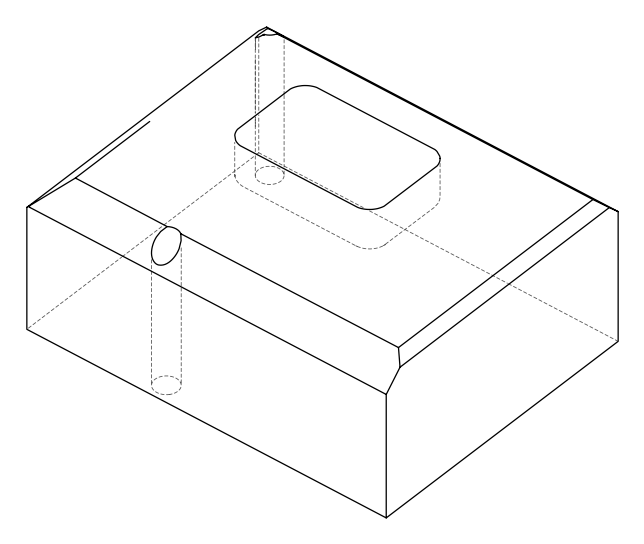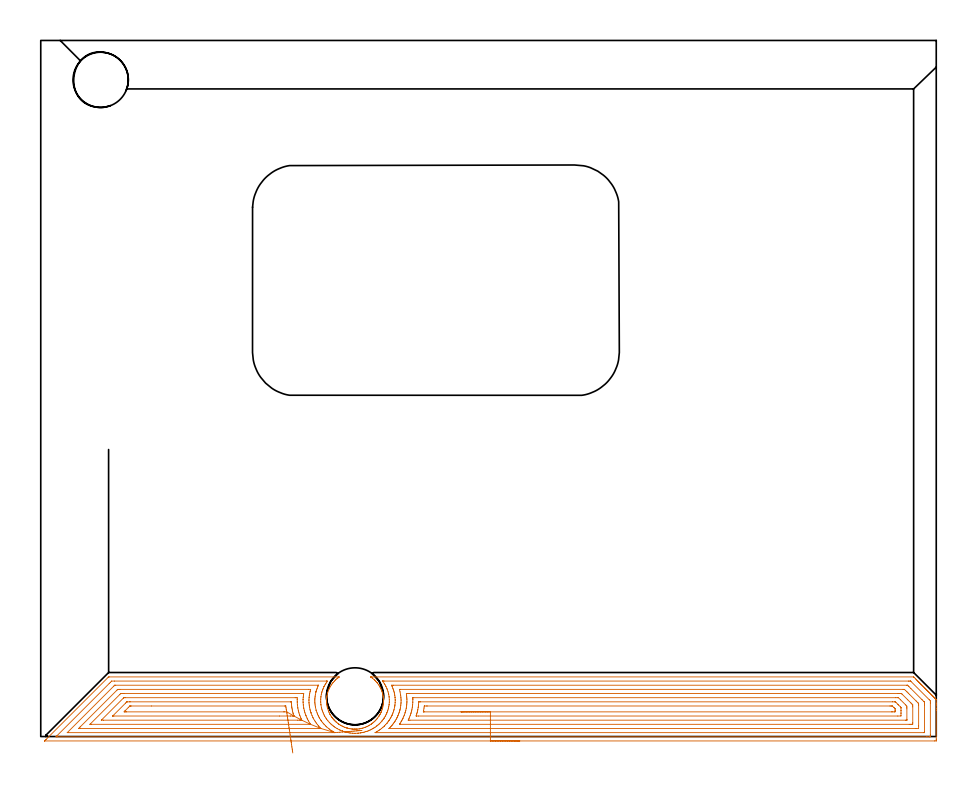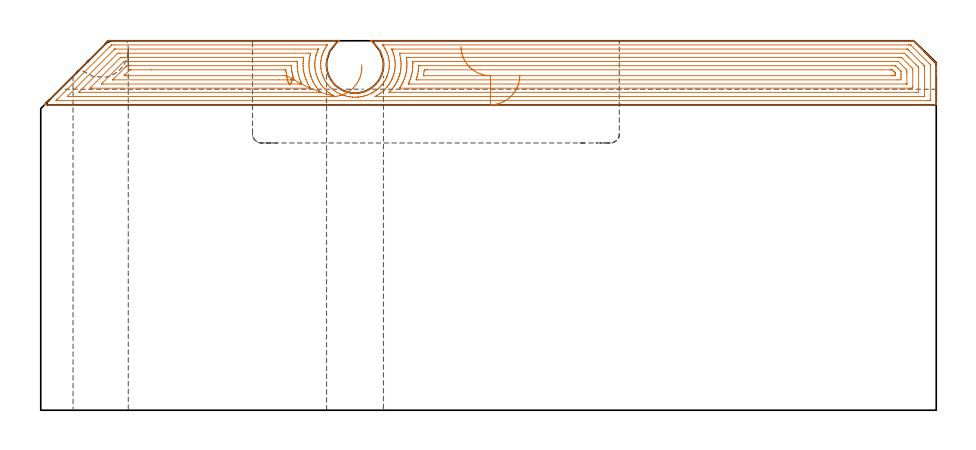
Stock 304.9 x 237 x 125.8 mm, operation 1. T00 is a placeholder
(PLAN: 14 operations, 9 tool changes, 65 min)
(1 AREA_MILL | FG_CHAMFER_SURFACE | UGT0205_001 | 18.61 min | 72053 mm3)
(2 AREA_MILL_1 | FG_CHAMFER_SURFACE_1 | UGT0205_001 | 15.89 min | 59641 mm3)
(3 AREA_MILL_2 | FG_CHAMFER_SURFACE_2 | UGT0205_001 | 13.84 min | 39140 mm3)
(4 AREA_MILL_3 | FG_CHAMFER_SURFACE_3 | UGT0205_001 | 5.18 min | 6050 mm3)
(5 MILL_RECTANGULAR_POCKET | POCKET_RECTANGULAR_STRAIGHT | NXT0201_007 | Follow Part, ap 6.25, ae 75% | 8.49 min | 334095 mm3)
(6 SPOT_DRILL | STEP1HOLE | NXT0321_9005460120000 | 0.05 min | 13 mm3)
(7 SPOT_DRILL_1 | STEP1HOLE_1 | NXT0321_9005460120000 | 0.05 min | 33 mm3)
(8 DRILL_BLIND_HOLE_INTO_CENTER | STEP1HOLE | NXT0301_022 | 0.04 min | 26 mm3)
(9 GUN_DRILL_THROUGH_HOLE | STEP1HOLE | UGT0307_001 | 0.56 min | 2308 mm3)
(10 SPADE_DRILL_TO_ENLARGE_THROUGH_HOLE | STEP1HOLE | UGT0306_003 | 0.53 min | 12211 mm3)
(11 DRILL_TO_ENLARGE_THROUGH_HOLE | STEP1HOLE | UGT0301_261 | 0.54 min | 20372 mm3)
(12 DRILL_BLIND_HOLE_INTO_CENTER_1 | STEP1HOLE_1 | NXT0301_092 | 0.08 min | 1327 mm3)
(13 GUN_DRILL_THROUGH_HOLE_1 | STEP1HOLE_1 | UGT0307_009 | 0.63 min | 12325 mm3)
(14 DRILL_TO_ENLARGE_THROUGH_HOLE_1 | STEP1HOLE_1 | UGT0301_256 | 0.54 min | 19584 mm3)
(TOOL UGT0205_001 | Chamfer Mill 20 x 3 x 45 deg. | D20 FL50 Z2)
(TOOL NXT0201_007 | ENDMILL 25mm [R216.25-25050GCK54P 1620] | D25 R3 FL54 Z5)
(TOOL NXT0321_9005460120000 | NC Spot Drill, 142deg, 12mm, Carbide, Uncoated | D12 PA142 FL30 Z2)
(TOOL NXT0301_022 | Carbide Drill 5.1mm [860.1-0510-015A1-MM 2214] | D5.1 PA140 FL28 Z2)
(TOOL UGT0307_001 | Gun Drill 5 mm | D5 PA130 FL24 Z1)
(TOOL UGT0306_003 | Spade Drill 12.5mm | D12.5 PA132 FL10 Z2)
(TOOL UGT0301_261 | Twist Drill 19.4 mm | D19.4 PA118 FL140 Z2)
(TOOL NXT0301_092 | Carbide Drill 12.1mm [860.1-1210-061A1-MM 2214] | D12.1 PA140 FL77 Z2)
(TOOL UGT0307_009 | Gun Drill 12 mm | D12 PA130 FL24 Z1)
(TOOL UGT0301_256 | Twist Drill 18.8 mm | D18.8 PA118 FL135 Z2)
(OP 1 AREA_MILL)
G17 G21 G94 G90
T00 M6
G54
G17 G0 G90 X163.1 Y-1.5 S1061 M3
G43 Z135.8 H0
Z114.
G94 G1 X163.062 Z113.128 F250.
X162.948 Z112.264
X162.759 Z111.412
X162.497 Z110.58
X162.163 Z109.774
X161.76 Z109.
X161.292 Z108.264
X160.76 Z107.572
X160.171 Z106.929
X159.528 Z106.34
X158.836 Z105.808
X158.1 Z105.34
X157.326 Z104.937
X156.52 Z104.603
X155.688 Z104.341
X154.836 Z104.152
X153.972 Z104.038
X153.1 Z104.
X1.368
X1.305 Y-1.498
Y-1.494 Z104.004
X1.35 Y-1.449 Z104.049
X1.474 Y-1.324 Z104.172
X1.602 Y-1.197 Z104.301
X1.854 Y-0.946 Z104.554
X22.965 Y20.164 Z125.664
X23.106 Y20.298 Z125.787
X23.309 Y20.3 Z125.8
X101.362
X101.638 Y20.295 Z125.791
X101.55 Y20.226 Z125.723
X101.462 Y20.16 Z125.659
X101.362 Y20.087 Z125.587
X101.252 Y20.009 Z125.509
X100.847 Y19.688 Z125.188
X100.453 Y19.353 Z124.853
X100.358 Y19.266 Z124.766
X99.97 Y18.872 Z124.372
X99.598 Y18.463 Z123.963
X99.464 Y18.304 Z123.804
X99.19 Y17.943 Z123.443
X98.933 Y17.573 Z123.073
X98.57 Y16.992 Z122.492
X98.405 Y16.683 Z122.183
X98.191 Y16.241 Z121.741
X98.003 Y15.794 Z121.294
X97.687 Y14.904 Z120.404
X97.676 Y14.87 Z120.37
X97.483 Y14.014 Z119.514
X97.404 Y13.57 Z119.07
X97.35 Y13.124 Z118.624
X97.318 Y12.68 Z118.18
X97.306 Y12.235 Z117.735
X97.314 Y11.79 Z117.29
X97.343 Y11.345 Z116.845
X97.393 Y10.899 Z116.399
X97.464 Y10.455 Z115.955
X97.557 Y10.009 Z115.509
X97.666 Y9.565 Z115.065
X97.676 Y9.53 Z115.03
X97.975 Y8.676 Z114.176
X98.159 Y8.228 Z113.728
X98.367 Y7.786 Z113.286
X98.466 Y7.595 Z113.095
X98.524 Y7.49 Z112.99
X98.57 Y7.407 Z112.906
X98.887 Y6.897 Z112.395
X99.01 Y6.719 Z112.215
X99.132 Y6.541 Z112.04
X99.166 Y6.491 Z111.99
X99.464 Y6.096 Z111.594
X99.539 Y6.008 Z111.505
X99.839 Y5.676 Z111.172
X99.93 Y5.574 Z111.073
X99.941 Y5.563 Z111.062
X100.024 Y5.477 Z110.976
X100.121 Y5.378 Z110.874
X100.211 Y5.285 Z110.784
X100.321 Y5.171 Z110.671
X100.358 Y5.134 Z110.632
X100.421 Y5.081 Z110.576
X100.556 Y4.963 Z110.462
X100.618 Y4.909 Z110.409
X100.768 Y4.783 Z110.279
X100.809 Y4.747 Z110.243
X101.252 Y4.391 Z109.89
X101.442 Y4.255 Z109.755
X101.482 Y4.227 Z109.726
X101.811 Y4.012 Z109.512
X102.146 Y3.808 Z109.308
X102.59 Y3.571 Z109.068
X102.7 Y3.518 Z109.014
X103.064 Y3.337 Z108.837
X103.497 Y3.163 Z108.662
X103.934 Y3.005 Z108.502
X104.038 Y2.974 Z108.469
X104.206 Y2.921 Z108.419
X104.348 Y2.877 Z108.376
X104.38 Y2.868 Z108.366
X104.484 Y2.843 Z108.337
X104.617 Y2.809 Z108.302
X104.828 Y2.755 Z108.248
X104.93 Y2.734 Z108.227
X105.096 Y2.697 Z108.196
X105.274 Y2.66 Z108.16
X105.722 Y2.591 Z108.089
X106.045 Y2.558 Z108.051
X106.168 Y2.543 Z108.039
X106.364 Y2.53 Z108.026
X106.616 Y2.515 Z108.007
X106.727 Y2.513 Z108.002
X106.817 Y2.507 Z108.004
X106.836 Y2.506 Z108.003
X106.951 Y2.502 Z108.002
X107.16 Y2.506 Z108.003
X107.205 Y2.507 Z108.005
X107.286 Y2.509 Z108.006
X107.418 Y2.517 Z108.009
X107.51 Y2.52 Z108.014
X107.628 Y2.53 Z108.023
X107.957 Y2.556 Z108.051
X108.404 Y2.61 Z108.107
X108.498 Y2.626 Z108.123
X108.851 Y2.686 Z108.185
X109.298 Y2.783 Z108.283
X109.429 Y2.819 Z108.319
X109.746 Y2.905 Z108.404
X110.191 Y3.048 Z108.545
X110.282 Y3.083 Z108.578
X110.565 Y3.187 Z108.685
X110.936 Y3.338 Z108.836
X111.085 Y3.406 Z108.906
X111.535 Y3.635 Z109.133
X111.979 Y3.883 Z109.381
X112.515 Y4.228 Z109.726
X112.576 Y4.272 Z109.77
X112.873 Y4.488 Z109.985
X113.094 Y4.666 Z110.166
X113.253 Y4.795 Z110.294
X113.404 Y4.927 Z110.427
X113.622 Y5.117 Z110.616
X113.767 Y5.254 Z110.754
X114.12 Y5.625 Z111.124
X114.292 Y5.819 Z111.319
X114.458 Y6.006 Z111.506
X114.661 Y6.257 Z111.755
X115.112 Y6.897 Z112.395
X115.188 Y7.018 Z112.516
X115.282 Y7.166 Z112.663
X115.342 Y7.263 Z112.757
X115.412 Y7.388 Z112.876
X115.473 Y7.489 Z112.985
X115.555 Y7.632 Z113.128
X115.633 Y7.788 Z113.284
X115.761 Y8.059 Z113.555
X115.822 Y8.189 Z113.688
X115.841 Y8.228 Z113.728
X115.862 Y8.278 Z113.778
X116.029 Y8.676 Z114.176
X116.19 Y9.119 Z114.619
X116.329 Y9.565 Z115.065
X116.449 Y10.011 Z115.511
X116.536 Y10.455 Z115.955
X116.607 Y10.899 Z116.399
X116.657 Y11.345 Z116.845
X116.686 Y11.79 Z117.29
X116.694 Y12.235 Z117.735
X116.682 Y12.68 Z118.18
X116.65 Y13.124 Z118.624
X116.596 Y13.57 Z119.07
X116.523 Y14.014 Z119.514
X116.449 Y14.389 Z119.889
X116.383 Y14.647 Z120.147
X116.31 Y14.904 Z120.404
X116.166 Y15.351 Z120.851
X116.001 Y15.794 Z121.294
X115.809 Y16.241 Z121.741
X115.599 Y16.683 Z122.183
X115.555 Y16.77 Z122.27
X115.321 Y17.175 Z122.675
X115.067 Y17.573 Z123.073
X114.661 Y18.145 Z123.645
X114.534 Y18.306 Z123.806
X114.402 Y18.463 Z123.963
X114.09 Y18.809 Z124.309
X113.767 Y19.145 Z124.645
X113.542 Y19.353 Z124.853
X112.873 Y19.913 Z125.413
X112.648 Y20.082 Z125.582
X112.512 Y20.177 Z125.677
X112.431 Y20.236 Z125.735
X112.405 Y20.258 Z125.752
X112.351 Y20.304 Z125.796
X112.509 Y20.3 Z125.8
X297.164
X297.194 Y20.295 Z125.792
X297.334 Y20.166 Z125.666
X297.864 Y19.636 Z125.136
X298.056 Y19.444 Z124.943
X298.122 Y19.379 Z124.876
X298.186 Y19.314 Z124.813
X298.353 Y19.147 Z124.646
X298.42 Y19.082 Z124.578
X298.485 Y19.016 Z124.515
X298.651 Y18.85 Z124.349
X298.718 Y18.784 Z124.28
X298.783 Y18.717 Z124.216
X298.948 Y18.552 Z124.051
X299.016 Y18.486 Z123.982
X299.082 Y18.419 Z123.918
X299.245 Y18.255 Z123.754
X299.314 Y18.188 Z123.684
X299.38 Y18.12 Z123.619
X299.543 Y17.958 Z123.457
X299.612 Y17.89 Z123.386
X299.678 Y17.822 Z123.321
X299.84 Y17.66 Z123.159
X299.91 Y17.592 Z123.088
X299.977 Y17.524 Z123.023
X300.137 Y17.363 Z122.862
X300.207 Y17.294 Z122.791
X300.275 Y17.225 Z122.724
X300.435 Y17.066 Z122.565
X300.505 Y16.996 Z122.493
X300.574 Y16.927 Z122.426
X300.732 Y16.768 Z122.267
X300.803 Y16.698 Z122.195
X300.872 Y16.628 Z122.127
X301.03 Y16.471 Z121.97
X301.101 Y16.4 Z121.897
X301.171 Y16.33 Z121.829
X301.327 Y16.174 Z121.673
X301.399 Y16.103 Z121.599
X301.469 Y16.031 Z121.53
X301.624 Y15.876 Z121.375
X301.697 Y15.805 Z121.301
X301.767 Y15.733 Z121.232
X301.922 Y15.579 Z121.078
X301.995 Y15.507 Z121.003
X302.066 Y15.434 Z120.934
X302.219 Y15.281 Z120.781
X302.293 Y15.209 Z120.705
X302.364 Y15.136 Z120.635
X302.516 Y14.984 Z120.483
X302.591 Y14.911 Z120.407
X302.663 Y14.838 Z120.337
X302.814 Y14.687 Z120.186
X302.889 Y14.613 Z120.109
X302.961 Y14.539 Z120.038
X303.111 Y14.389 Z119.889
X303.186 Y14.315 Z119.812
X303.26 Y14.241 Z119.74
X303.408 Y14.092 Z119.591
X303.484 Y14.017 Z119.514
X303.558 Y13.942 Z119.441
X303.706 Y13.795 Z119.294
X303.782 Y13.719 Z119.216
X303.857 Y13.644 Z119.143
X304.003 Y13.497 Z118.997
X304.08 Y13.422 Z118.918
X304.155 Y13.345 Z118.845
X304.3 Y13.2 Z118.699
X304.378 Y13.124 Z118.62
X304.453 Y13.047 Z118.546
X304.598 Y12.903 Z118.402
X304.676 Y12.826 Z118.322
X304.752 Y12.749 Z118.248
X304.895 Y12.605 Z118.104
X304.9 Y12.599 Z118.097
Y11.356 Z116.856
Y10.741 Z116.236
Y9.539 Z115.036
Y8.953 Z114.448
X304.899 Y-0.877 Z104.62
X304.897 Y-1.475 Z104.022
X304.893 Y-1.492 Z104.006
X304.3 Y-1.5 Z104.
X153.1
Y-0.086 Z105.414
X5.569 Y-0.085 Z105.415
X5.468
X5.366 Y-0.083 Z105.417
X5.184 Y-0.078 Z105.422
X5.271 Y0.016 Z105.516
X5.368 Y0.117 Z105.617
X5.468 Y0.218 Z105.718
X23.309 Y18.059 Z123.559
X23.671 Y18.42 Z123.92
X24.04 Y18.784 Z124.284
X24.123 Y18.862 Z124.362
X24.153 Y18.879 Z124.379
X25.093 Y18.886 Z124.386
X97.247 Y18.885 Z124.385
X97.348 Y18.884 Z124.384
X97.449 Y18.88 Z124.38
X97.614 Y18.871 Z124.371
X97.348 Y18.495 Z123.995
X97.106 Y18.132 Z123.632
X96.952 Y17.89 Z123.39
X96.763 Y17.582 Z123.082
X96.456 Y17.022 Z122.522
X96.447 Y17.005 Z122.505
X96.443 Y16.996 Z122.496
X96.175 Y16.384 Z121.884
X96.061 Y16.103 Z121.603
X95.927 Y15.738 Z121.238
X95.745 Y15.209 Z120.709
X95.704 Y15.068 Z120.568
X95.564 Y14.484 Z119.984
X95.533 Y14.346 Z119.846
X95.527 Y14.315 Z119.815
X95.405 Y13.58 Z119.08
X95.388 Y13.422 Z118.922
X95.33 Y12.762 Z118.262
X95.323 Y12.528 Z118.028
X95.32 Y11.878 Z117.378
X95.332 Y11.634 Z117.134
X95.39 Y10.914 Z116.414
X95.416 Y10.741 Z116.241
X95.564 Y9.873 Z115.373
X95.571 Y9.84 Z115.34
X95.703 Y9.337 Z114.837
X95.828 Y8.953 Z114.453
X95.991 Y8.487 Z113.987
X96.156 Y8.059 Z113.559
X96.456 Y7.375 Z112.875
X96.563 Y7.166 Z112.666
X96.685 Y6.936 Z112.436
X97.103 Y6.272 Z111.772
X97.348 Y5.914 Z111.414
X97.752 Y5.378 Z110.878
X98.24 Y4.831 Z110.331
X98.573 Y4.485 Z109.985
X98.858 Y4.207 Z109.707
X99.132 Y3.971 Z109.471
X99.595 Y3.591 Z109.091
X100.024 Y3.268 Z108.768
X100.367 Y3.039 Z108.539
X100.925 Y2.688 Z108.188
X101.808 Y2.241 Z107.741
X101.983 Y2.155 Z107.655
X102.664 Y1.876 Z107.376
X102.7 Y1.862 Z107.362
X102.725 Y1.853 Z107.353
X102.866 Y1.804 Z107.304
X103.592 Y1.575 Z107.075
X103.904 Y1.491 Z106.991
X104.484 Y1.357 Z106.857
X104.686 Y1.316 Z106.816
X105.218 Y1.227 Z106.727
X105.376 Y1.204 Z106.704
X106.042 Y1.136 Z106.636
X106.268 Y1.121 Z106.621
X106.976 Y1.095 Z106.595
X107.16 Y1.097 Z106.597
X107.836 Y1.127 Z106.627
X108.052 Y1.142 Z106.642
X108.173 Y1.153 Z106.653
X108.786 Y1.228 Z106.728
X108.944 Y1.253 Z106.753
X109.412 Y1.335 Z106.835
X109.836 Y1.428 Z106.928
X110.136 Y1.503 Z107.003
X110.728 Y1.671 Z107.171
X110.829 Y1.702 Z107.202
X111.136 Y1.804 Z107.304
X111.544 Y1.956 Z107.456
X111.62 Y1.987 Z107.487
X112.116 Y2.201 Z107.701
X112.512 Y2.396 Z107.896
X112.711 Y2.498 Z107.998
X113.078 Y2.697 Z108.197
X113.284 Y2.818 Z108.318
X113.404 Y2.891 Z108.391
X113.826 Y3.168 Z108.668
X114.296 Y3.496 Z108.996
X114.351 Y3.537 Z109.037
X114.419 Y3.591 Z109.091
X114.838 Y3.942 Z109.442
X115.188 Y4.244 Z109.744
X115.312 Y4.361 Z109.861
X115.436 Y4.485 Z109.985
X115.749 Y4.816 Z110.316
X116.08 Y5.176 Z110.676
X116.173 Y5.285 Z110.785
X116.247 Y5.378 Z110.878
X116.558 Y5.793 Z111.293
X116.904 Y6.272 Z111.772
X116.932 Y6.312 Z111.812
X116.972 Y6.375 Z111.875
X117.267 Y6.871 Z112.371
X117.434 Y7.166 Z112.666
X117.575 Y7.456 Z112.956
X117.859 Y8.065 Z113.565
X117.865 Y8.079 Z113.579
X118.099 Y8.718 Z114.218
X118.176 Y8.953 Z114.453
X118.31 Y9.4 Z114.9
X118.426 Y9.847 Z115.347
X118.481 Y10.123 Z115.623
X118.585 Y10.741 Z116.241
X118.607 Y10.891 Z116.391
X118.674 Y11.634 Z117.134
X118.679 Y11.712 Z117.212
X118.683 Y12.528 Z118.028
X118.681 Y12.603 Z118.103
X118.613 Y13.422 Z118.922
X118.597 Y13.581 Z119.081
X118.473 Y14.315 Z119.815
X118.401 Y14.671 Z120.171
X118.253 Y15.209 Z120.709
X118.005 Y15.962 Z121.462
X117.95 Y16.103 Z121.603
X117.865 Y16.318 Z121.818
X117.55 Y16.996 Z122.496
X117.453 Y17.195 Z122.695
X117.196 Y17.666 Z123.166
X117.056 Y17.89 Z123.39
X116.972 Y18.021 Z123.521
X116.444 Y18.784 Z124.284
X116.395 Y18.858 Z124.358
X116.384 Y18.877 Z124.377
X116.386 Y18.879 Z124.379
X116.43 Y18.881 Z124.381
X116.565 Y18.884 Z124.384
X116.769 Y18.886 Z124.386
X116.871
X295.482 Y18.885 Z124.385
X295.686 Y18.884 Z124.384
X296.092 Y18.879 Z124.379
X296.165 Y18.874 Z124.374
X296.179 Y18.864 Z124.364
X296.209 Y18.838 Z124.338
X296.267 Y18.784 Z124.284
X302.516 Y12.534 Z118.034
X302.89 Y12.153 Z117.653
X302.896 Y11.634 Z117.134
X302.899 Y11.251 Z116.751
Y0.527 Z106.027
X302.892 Y0.016 Z105.516
X302.89 Y-0.073 Z105.427
X302.72 Y-0.081 Z105.419
X302.617 Y-0.084 Z105.416
X302.516 Y-0.085 Z105.415
X301.726 Y-0.086 Z105.414
X153.1
Y1.328 Z106.828
X114.296 Y1.329 Z106.829
X113.877 Y1.33 Z106.83
X113.875 Y1.332 Z106.832
X113.874 Y1.333 Z106.833
X113.888 Y1.343 Z106.843
X114.296 Y1.574 Z107.074
X114.441 Y1.659 Z107.159
X114.683 Y1.804 Z107.304
X114.992 Y2.001 Z107.501
X115.188 Y2.131 Z107.631
X115.519 Y2.366 Z107.866
X115.969 Y2.697 Z108.197
X116.032 Y2.746 Z108.246
X116.08 Y2.786 Z108.286
X116.513 Y3.158 Z108.658
X116.972 Y3.565 Z109.065
X116.986 Y3.577 Z109.077
X116.999 Y3.591 Z109.091
X117.419 Y4.038 Z109.538
X117.829 Y4.485 Z109.985
X117.846 Y4.503 Z110.003
X117.865 Y4.525 Z110.025
X118.233 Y5.009 Z110.509
X118.506 Y5.378 Z110.878
X118.611 Y5.524 Z111.024
X118.757 Y5.736 Z111.236
X118.961 Y6.068 Z111.568
X119.081 Y6.272 Z111.772
X119.287 Y6.634 Z112.134
X119.55 Y7.166 Z112.666
X119.582 Y7.232 Z112.732
X119.649 Y7.379 Z112.879
X119.846 Y7.861 Z113.361
X119.922 Y8.059 Z113.559
X120.086 Y8.515 Z114.015
X120.221 Y8.953 Z114.453
X120.292 Y9.202 Z114.702
X120.451 Y9.847 Z115.347
X120.467 Y9.921 Z115.421
X120.541 Y10.339 Z115.839
X120.593 Y10.688 Z116.188
X120.599 Y10.741 Z116.241
X120.666 Y11.508 Z117.008
X120.671 Y11.634 Z117.134
X120.682 Y12.386 Z117.886
X120.677 Y12.528 Z118.028
X120.629 Y13.333 Z118.833
X120.619 Y13.422 Z118.922
X120.541 Y14.039 Z119.539
X120.496 Y14.315 Z119.815
X120.486 Y14.37 Z119.87
X120.388 Y14.833 Z120.333
X120.291 Y15.209 Z120.709
X120.198 Y15.552 Z121.052
X120.007 Y16.103 Z121.603
X119.894 Y16.42 Z121.92
X119.668 Y16.977 Z122.477
X119.649 Y17.021 Z122.521
X119.504 Y17.356 Z122.856
X119.478 Y17.421 Z122.921
X119.465 Y17.465 Z122.965
X119.493 Y17.466 Z122.966
X119.649 Y17.469 Z122.969
X120.067 Y17.471 Z122.971
X294.906
X295.024 Y17.47 Z122.97
X295.083 Y17.467 Z122.967
X295.109 Y17.465 Z122.965
X295.149 Y17.44 Z122.94
X295.38 Y17.218 Z122.718
X295.604 Y16.996 Z122.496
X296.272 Y16.329 Z121.829
X300.073 Y12.528 Z118.028
X300.732 Y11.865 Z117.365
X300.841 Y11.748 Z117.248
X300.89 Y11.688 Z117.188
X300.893 Y11.634 Z117.134
X300.898 Y11.468 Z116.968
X300.9 Y10.741 Z116.241
Y10.572 Z116.072
Y1.636 Z107.136
X300.896 Y1.468 Z106.968
X300.89 Y1.356 Z106.856
X300.886 Y1.334 Z106.834
X300.879 Y1.332 Z106.832
X300.851 Y1.33 Z106.83
X300.732 Y1.329 Z106.829
X153.1 Y1.328 Z106.828
Y2.743 Z108.243
X118.757
X118.71 Y2.744 Z108.244
X118.629 Y2.75 Z108.25
X118.619 Y2.753 Z108.253
X118.62 Y2.756 Z108.256
X118.625 Y2.764 Z108.264
X118.656 Y2.798 Z108.298
X118.757 Y2.903 Z108.403
X119.088 Y3.259 Z108.759
X119.393 Y3.591 Z109.091
X119.513 Y3.727 Z109.227
X119.649 Y3.888 Z109.388
X119.909 Y4.224 Z109.724
X120.105 Y4.485 Z109.985
X120.288 Y4.738 Z110.238
X120.541 Y5.096 Z110.596
X120.651 Y5.268 Z110.768
X120.718 Y5.378 Z110.878
X120.983 Y5.828 Z111.328
X121.226 Y6.272 Z111.772
X121.297 Y6.408 Z111.908
X121.433 Y6.684 Z112.184
X121.58 Y7.018 Z112.518
X121.642 Y7.166 Z112.666
X121.836 Y7.655 Z113.155
X121.985 Y8.059 Z113.559
X122.071 Y8.313 Z113.813
X122.268 Y8.953 Z114.453
X122.28 Y8.998 Z114.498
X122.325 Y9.181 Z114.681
X122.445 Y9.726 Z115.226
X122.467 Y9.847 Z115.347
X122.569 Y10.496 Z115.996
X122.597 Y10.741 Z116.241
X122.65 Y11.308 Z116.808
X122.67 Y11.634 Z117.134
X122.679 Y12.173 Z117.673
X122.677 Y12.528 Z118.028
X122.645 Y13.101 Z118.601
X122.617 Y13.422 Z118.922
X122.537 Y14.103 Z119.603
X122.5 Y14.315 Z119.815
X122.336 Y15.198 Z120.698
X122.117 Y16.005 Z121.505
X122.11 Y16.051 Z121.551
X122.37 Y16.057 Z121.557
X293.642
X294.059 Y16.05 Z121.55
X294.488 Y15.652 Z121.152
X294.939 Y15.209 Z120.709
X295.38 Y14.771 Z120.271
X295.836 Y14.315 Z119.815
X298.056 Y12.095 Z117.595
X298.517 Y11.634 Z117.134
X298.67 Y11.479 Z116.979
X298.79 Y11.354 Z116.854
X298.868 Y11.271 Z116.771
X298.89 Y11.21 Z116.71
X298.899 Y10.789 Z116.289
X298.9 Y10.741 Z116.241
Y3.639 Z109.139
X298.893 Y2.753 Z108.253
X298.056 Y2.743 Z108.243
X298.011
X153.1
Y4.157 Z109.657
X122.258 Y4.158 Z109.658
X122.195 Y4.16 Z109.66
X122.149 Y4.164 Z109.664
X122.137 Y4.167 Z109.667
X122.156 Y4.197 Z109.697
X122.237 Y4.322 Z109.822
X122.338 Y4.471 Z109.971
X122.347 Y4.485 Z109.985
X122.675 Y5.027 Z110.527
X122.882 Y5.378 Z110.878
X123.002 Y5.594 Z111.094
X123.217 Y6.001 Z111.501
X123.304 Y6.184 Z111.684
X123.344 Y6.272 Z111.772
X123.574 Y6.808 Z112.308
X123.72 Y7.166 Z112.666
X123.828 Y7.447 Z112.947
X124.046 Y8.059 Z113.559
X124.062 Y8.107 Z113.607
X124.109 Y8.262 Z113.762
X124.258 Y8.804 Z114.304
X124.294 Y8.953 Z114.453
X124.422 Y9.533 Z115.033
X124.477 Y9.847 Z115.347
X124.549 Y10.3 Z115.8
X124.6 Y10.741 Z116.241
X124.636 Y11.106 Z116.606
X124.67 Y11.634 Z117.134
X124.678 Y11.958 Z117.458
X124.677 Y12.528 Z118.028
X124.662 Y12.868 Z118.368
X124.62 Y13.422 Z118.922
X124.578 Y13.846 Z119.346
X124.487 Y14.578 Z120.078
Y14.636 Z120.136
X124.565 Y14.639 Z120.139
X124.675 Y14.641 Z120.141
X125.001 Y14.643 Z120.143
X125.566
X291.812
X292.378 Y14.642 Z120.142
X292.704 Y14.64 Z120.14
X293.03 Y14.636 Z120.136
X293.061 Y14.629 Z120.129
X293.083 Y14.611 Z120.111
X293.128 Y14.571 Z120.071
X293.215 Y14.486 Z119.986
X293.387 Y14.315 Z119.815
X295.174 Y12.528 Z118.028
X296.272 Y11.43 Z116.93
X296.614 Y11.085 Z116.585
X296.784 Y10.911 Z116.411
X296.866 Y10.824 Z116.324
X296.89 Y10.781 Z116.281
X296.892 Y10.741 Z116.241
X296.899 Y10.112 Z115.612
Y4.75 Z110.25
X296.896 Y4.485 Z109.985
X296.89 Y4.177 Z109.677
X296.592 Y4.164 Z109.664
X296.272 Y4.161 Z109.661
X295.707 Y4.157 Z109.657
X153.1
Y5.571 Z111.071
X125.7
X125.249 Y5.573 Z111.073
X125.148 Y5.576 Z111.076
X125.139 Y5.578 Z111.078
X125.137 Y5.582 Z111.082
X125.145 Y5.608 Z111.108
X125.305 Y5.967 Z111.467
X125.436 Y6.272 Z111.772
X125.57 Y6.596 Z112.096
X125.795 Y7.166 Z112.666
X125.821 Y7.237 Z112.737
X125.893 Y7.441 Z112.941
X126.043 Y7.909 Z113.409
X126.087 Y8.059 Z113.559
X126.236 Y8.61 Z114.11
X126.318 Y8.953 Z114.453
X126.403 Y9.336 Z114.836
X126.492 Y9.847 Z115.347
X126.532 Y10.1 Z115.6
X126.608 Y10.741 Z116.241
X126.624 Y10.901 Z116.401
X126.673 Y11.634 Z117.134
X126.678 Y11.741 Z117.241
X126.681 Y12.528 Z118.028
Y12.632 Z118.132
X126.677 Y12.747 Z118.247
X126.667 Y13.039 Z118.539
X126.664 Y13.222 Z118.722
X126.698 Y13.224 Z118.724
X126.785 Y13.227 Z118.727
X126.978 Y13.228 Z118.728
X291.113
X291.812 Y13.224 Z118.724
X292.011 Y13.222 Z118.722
X292.704 Y12.548 Z118.048
X292.724 Y12.528 Z118.028
X294.511 Y10.741 Z116.241
X294.89 Y10.338 Z115.838
X294.896 Y9.847 Z115.347
X294.899 Y9.435 Z114.935
X294.9 Y5.86 Z111.36
X294.897 Y5.722 Z111.222
X294.893 Y5.612 Z111.112
X294.89 Y5.581 Z111.081
X294.878 Y5.578 Z111.078
X294.837 Y5.576 Z111.076
X294.488 Y5.572 Z111.072
X153.1 Y5.571 Z111.071
Y6.985 Z112.485
X128.569 Y6.986 Z112.486
X127.853 Y6.99 Z112.49
X127.837 Y6.992 Z112.492
X127.818 Y7.024 Z112.524
X127.86 Y7.166 Z112.666
X128.024 Y7.711 Z113.211
X128.123 Y8.059 Z113.559
X128.217 Y8.412 Z113.912
X128.346 Y8.953 Z114.453
X128.385 Y9.137 Z114.637
X128.51 Y9.847 Z115.347
X128.518 Y9.898 Z115.398
X128.569 Y10.299 Z115.799
X128.613 Y10.697 Z116.197
X128.616 Y10.741 Z116.241
X128.673 Y11.53 Z117.03
X128.682 Y11.732 Z117.232
X128.686 Y11.78 Z117.28
X128.691 Y11.802 Z117.302
X128.697 Y11.808 Z117.308
X128.741 Y11.809 Z117.309
X129.101 Y11.814 Z117.314
X129.281
X290.028
X290.742 Y11.812 Z117.312
X290.92 Y11.81 Z117.31
X290.975 Y11.808 Z117.308
X291.036 Y11.754 Z117.254
X291.162 Y11.634 Z117.134
X291.812 Y10.991 Z116.491
X292.062 Y10.741 Z116.241
X292.704 Y10.097 Z115.597
X292.824 Y9.97 Z115.47
X292.882 Y9.907 Z115.407
X292.89 Y9.847 Z115.347
X292.897 Y9.654 Z115.154
X292.9 Y8.953 Z114.453
Y8.757 Z114.257
Y8.059 Z113.559
X292.899 Y7.864 Z113.364
X292.89 Y7.166 Z112.666
X292.877 Y6.992 Z112.492
X291.812 Y6.985 Z112.485
X153.1
Y8.4 Z113.9
X130.708
X130.353 Y8.402 Z113.902
X130.298 Y8.404 Z113.904
X130.269 Y8.406 Z113.906
X130.283 Y8.502 Z114.002
X130.3 Y8.61 Z114.11
X130.375 Y8.953 Z114.453
X130.497 Y9.702 Z115.202
X130.585 Y10.346 Z115.846
X130.593 Y10.382 Z115.882
X130.598 Y10.394 Z115.894
X130.615 Y10.395 Z115.895
X130.695 Y10.398 Z115.898
X131.245 Y10.4 Z115.9
X131.585
X289.136
X289.476 Y10.399 Z115.899
X289.751 Y10.396 Z115.896
X289.889 Y10.393 Z115.893
X289.954 Y10.387 Z115.887
X290.028 Y10.32 Z115.82
X290.505 Y9.847 Z115.347
X290.665 Y9.686 Z115.186
X290.79 Y9.556 Z115.056
X290.871 Y9.47 Z114.97
X290.89 Y9.409 Z114.909
X290.9 Y8.973 Z114.473
Y8.953 Z114.453
X290.893 Y8.516 Z114.016
X290.89 Y8.414 Z113.914
X290.764 Y8.407 Z113.907
X290.577 Y8.403 Z113.903
X290.028 Y8.4 Z113.9
X289.688
X153.1
X152.228 Z113.938
X151.364 Z114.051
X150.512 Z114.24
X149.68 Z114.503
X148.874 Z114.836
X148.1 Z115.239
X147.364 Z115.708
X146.672 Z116.239
X146.029 Z116.828
X145.44 Z117.472
X144.908 Z118.164
X144.44 Z118.9
X144.037 Z119.673
X143.703 Z120.479
X143.441 Z121.311
X143.252 Z122.163
X143.138 Z123.028
X143.1 Z123.9
G0 X109.288 Y2.068 Z117.601
G1 X109.319 Y2.071 Z116.729
X109.275 Y2.067 Z115.858
X109.156 Y2.058 Z114.993
X108.962 Y2.042 Z114.143
X108.694 Y2.02 Z113.313
X108.356 Y1.993 Z112.509
X107.949 Y1.96 Z111.738
X107.477 Y1.922 Z111.006
X106.942 Y1.879 Z110.318
X106.351 Y1.831 Z109.678
X105.705 Y1.779 Z109.094
X105.012 Y1.723 Z108.567
X104.275 Y1.664 Z108.104
X103.501 Y1.601 Z107.706
X102.695 Y1.536 Z107.378
X101.864 Y1.469 Z107.122
X101.014 Y1.401 Z106.939
X100.151 Y1.331 Z106.831
X100.13 Y1.329 Z106.829
X100.096
X9.51
X9.045 Y1.331 Z106.831
X9.036 Y1.333 Z106.833
Y1.334 Z106.834
Y1.336 Z106.836
X24.894 Y17.195 Z122.695
X25.093 Y17.392 Z122.892
X25.153 Y17.446 Z122.946
X25.176 Y17.465 Z122.965
X25.198 Y17.466 Z122.966
X25.302 Y17.469 Z122.969
X25.511 Y17.471 Z122.971
X94.401
X94.457 Y17.469 Z122.969
X94.529 Y17.465 Z122.965
X94.544 Y17.463 Z122.963
X94.539 Y17.445 Z122.945
X94.524 Y17.404 Z122.904
X94.348 Y16.996 Z122.496
X94.11 Y16.433 Z121.933
X93.99 Y16.103 Z121.603
X93.934 Y15.947 Z121.447
X93.78 Y15.503 Z121.003
X93.718 Y15.271 Z120.771
X93.703 Y15.209 Z120.709
X93.681 Y15.11 Z120.61
X93.52 Y14.315 Z119.815
X93.426 Y13.775 Z119.275
X93.385 Y13.422 Z118.922
X93.345 Y12.963 Z118.463
X93.323 Y12.528 Z118.028
X93.32 Y12.095 Z117.595
X93.331 Y11.634 Z117.134
X93.366 Y11.155 Z116.655
X93.409 Y10.741 Z116.241
X93.507 Y10.12 Z115.62
X93.562 Y9.847 Z115.347
X93.759 Y8.973 Z114.473
X93.765 Y8.953 Z114.453
X93.78 Y8.91 Z114.41
X94.083 Y8.059 Z113.559
X94.248 Y7.635 Z113.135
X94.459 Y7.166 Z112.666
X94.672 Y6.704 Z112.204
X94.825 Y6.426 Z111.926
X94.916 Y6.272 Z111.772
X95.307 Y5.636 Z111.136
X95.485 Y5.378 Z110.878
X95.564 Y5.266 Z110.766
X95.905 Y4.822 Z110.322
X96.184 Y4.485 Z109.985
X96.456 Y4.18 Z109.68
X97.019 Y3.591 Z109.091
X97.348 Y3.279 Z108.779
X98.044 Y2.697 Z108.197
X98.24 Y2.545 Z108.045
X98.812 Y2.124 Z107.624
X99.132 Y1.919 Z107.419
X99.318 Y1.804 Z107.304
X99.636 Y1.615 Z107.115
X100.097 Y1.363 Z106.863
X100.151 Y1.331 Z106.831
X95.394 Y2.746 Z108.246
Y2.745 Z108.245
X95.37 Y2.744 Z108.244
X94.672 Y2.743 Z108.243
X13.451
X13.114 Y2.745 Z108.245
X12.946 Y2.748 Z108.248
X12.914 Y2.75 Z108.25
X12.915 Y2.755 Z108.255
X12.938 Y2.781 Z108.281
X13.172 Y3.022 Z108.522
X13.41 Y3.262 Z108.762
X13.496 Y3.348 Z108.848
X25.985 Y15.836 Z121.336
X26.119 Y15.968 Z121.468
X26.173 Y16.017 Z121.517
X26.202 Y16.042 Z121.542
X26.243 Y16.05 Z121.55
X26.922 Y16.057 Z121.557
X91.149 Y16.056 Z121.556
X91.897 Y16.043 Z121.543
X91.743 Y15.461 Z120.961
X91.685 Y15.209 Z120.709
X91.582 Y14.73 Z120.23
X91.504 Y14.315 Z119.815
X91.446 Y13.972 Z119.472
X91.381 Y13.422 Z118.922
X91.356 Y13.168 Z118.668
X91.323 Y12.528 Z118.028
X91.318 Y12.313 Z117.813
X91.331 Y11.634 Z117.134
X91.343 Y11.394 Z116.894
X91.404 Y10.741 Z116.241
X91.449 Y10.395 Z115.895
X91.545 Y9.847 Z115.347
X91.659 Y9.29 Z114.79
X91.742 Y8.953 Z114.453
X91.795 Y8.744 Z114.244
X91.995 Y8.113 Z113.613
X92.009 Y8.073 Z113.573
X92.024 Y8.031 Z113.531
X92.361 Y7.166 Z112.666
X92.653 Y6.507 Z112.007
X92.77 Y6.272 Z111.772
X92.887 Y6.044 Z111.544
X93.292 Y5.378 Z110.878
X93.481 Y5.074 Z110.574
X93.78 Y4.628 Z110.128
X93.886 Y4.485 Z109.985
X94.225 Y4.039 Z109.539
X94.609 Y3.591 Z109.091
X94.672 Y3.52 Z109.02
X95.347 Y2.802 Z108.302
X95.388 Y2.756 Z108.256
X95.394 Y2.746 Z108.246
X91.86 Y4.165 Z109.665
X91.85 Y4.163 Z109.663
X91.758 Y4.16 Z109.66
X91.43 Y4.157 Z109.657
X17.256
X17.064 Y4.159 Z109.659
X16.813 Y4.162 Z109.662
X16.781 Y4.163 Z109.663
X16.8 Y4.19 Z109.69
X16.85 Y4.247 Z109.747
X16.898 Y4.299 Z109.799
X26.914 Y14.315 Z119.815
X27.207 Y14.596 Z120.096
X27.25 Y14.636 Z120.136
X27.333 Y14.639 Z120.139
X27.443 Y14.641 Z120.141
X27.769 Y14.643 Z120.143
X28.334
X88.754
X89.319 Y14.641 Z120.141
X89.428 Y14.64 Z120.14
X89.513 Y14.636 Z120.136
X89.528 Y14.632 Z120.132
X89.523 Y14.586 Z120.086
X89.513 Y14.511 Z120.011
X89.482 Y14.315 Z119.815
X89.461 Y14.174 Z119.674
X89.369 Y13.422 Z118.922
X89.365 Y13.376 Z118.876
X89.319 Y12.661 Z118.161
X89.314 Y12.534 Z118.034
X89.319 Y11.793 Z117.293
X89.321 Y11.632 Z117.132
X89.393 Y10.741 Z116.241
X89.401 Y10.659 Z116.159
X89.529 Y9.847 Z115.347
X89.571 Y9.594 Z115.094
X89.718 Y8.953 Z114.453
X89.843 Y8.428 Z113.928
X89.967 Y8.059 Z113.559
X90.211 Y7.35 Z112.85
X90.281 Y7.166 Z112.666
X90.324 Y7.053 Z112.553
X90.667 Y6.272 Z111.772
X90.808 Y5.969 Z111.469
X91.103 Y5.388 Z110.888
X91.118 Y5.364 Z110.864
X91.663 Y4.485 Z109.985
X91.839 Y4.207 Z109.707
X91.857 Y4.174 Z109.674
X91.86 Y4.165 Z109.665
X88.851 Y5.578 Z111.078
X88.777 Y5.576 Z111.076
X88.427 Y5.572 Z111.072
X88.235 Y5.571 Z111.071
X87.535
X21.332 Y5.572 Z111.072
X20.664 Y5.577 Z111.077
X20.632 Y5.578 Z111.078
Y5.581 Z111.081
Y5.584 Z111.084
X28.119 Y13.071 Z118.571
X28.198 Y13.148 Z118.648
X28.248 Y13.193 Z118.693
X28.276 Y13.217 Z118.717
X28.312 Y13.222 Z118.722
X28.661 Y13.227 Z118.727
X28.854 Y13.228 Z118.728
X86.643
X86.837 Y13.227 Z118.727
X87.324 Y13.222 Z118.722
X87.321 Y12.742 Z118.242
Y12.528 Z118.028
X87.323 Y11.847 Z117.347
X87.331 Y11.634 Z117.134
X87.379 Y10.897 Z116.397
X87.396 Y10.741 Z116.241
X87.505 Y9.877 Z115.377
X87.51 Y9.847 Z115.347
X87.535 Y9.68 Z115.18
X87.687 Y8.953 Z114.453
X87.73 Y8.758 Z114.258
X87.914 Y8.059 Z113.559
X88.099 Y7.494 Z112.994
X88.219 Y7.166 Z112.666
X88.427 Y6.605 Z112.105
X88.568 Y6.272 Z111.772
X88.672 Y6.027 Z111.527
X88.851 Y5.578 Z111.078
X86.202 Y6.998 Z112.498
X86.111 Y6.992 Z112.492
X85.929 Y6.988 Z112.488
X85.751 Y6.986 Z112.486
X85.039 Y6.985 Z112.485
X81.293
X24.912 Y6.986 Z112.486
X24.552 Y6.988 Z112.488
X24.506 Y6.991 Z112.491
X24.501 Y6.993 Z112.493
Y6.997 Z112.497
X24.535 Y7.036 Z112.536
X24.591 Y7.094 Z112.594
X24.663 Y7.166 Z112.666
X28.896 Y11.398 Z116.898
X29.135 Y11.634 Z117.134
X29.278 Y11.771 Z117.271
X29.318 Y11.808 Z117.308
X29.377 Y11.81 Z117.31
X29.553 Y11.812 Z117.312
X30.265 Y11.814 Z117.314
X30.445 Y11.815 Z117.315
X85.039 Y11.814 Z117.314
X85.159 Y11.813 Z117.313
X85.255 Y11.81 Z117.31
X85.31 Y11.807 Z117.307
X85.312 Y11.787 Z117.287
X85.324 Y11.634 Z117.134
X85.359 Y11.133 Z116.633
X85.395 Y10.741 Z116.241
X85.464 Y10.135 Z115.635
X85.506 Y9.847 Z115.347
X85.561 Y9.501 Z115.001
X85.641 Y9.064 Z114.564
X85.751 Y8.539 Z114.039
X85.874 Y8.059 Z113.559
X85.918 Y7.893 Z113.393
X86.151 Y7.166 Z112.666
X86.185 Y7.055 Z112.555
X86.202 Y6.998 Z112.498
X83.744 Y8.406 Z113.906
X83.706 Y8.404 Z113.904
X83.626 Y8.402 Z113.902
X83.075 Y8.4 Z113.9
X82.736
X29.213
X28.943
X28.661 Y8.403 Z113.903
X28.533 Y8.407 Z113.907
X28.373 Y8.415 Z113.915
X28.486 Y8.535 Z114.035
X28.553 Y8.605 Z114.105
X28.661 Y8.714 Z114.214
X28.78 Y8.834 Z114.334
X29.793 Y9.847 Z115.347
X30.12 Y10.172 Z115.672
X30.23 Y10.28 Z115.78
X30.32 Y10.365 Z115.865
X30.348 Y10.389 Z115.889
X30.377 Y10.393 Z115.893
X30.445 Y10.396 Z115.896
X30.785 Y10.399 Z115.899
X37.655 Y10.4 Z115.9
X83.075
X83.416 Y10.399 Z115.899
X83.417 Y10.398 Z115.898
X83.419 Y10.395 Z115.895
X83.496 Y9.847 Z115.347
X83.568 Y9.353 Z114.853
X83.644 Y8.953 Z114.453
X83.704 Y8.636 Z114.136
X83.738 Y8.447 Z113.947
X83.744 Y8.406 Z113.906
X83.839 Y7.767 Z113.32
X83.94 Y7.079 Z112.793
X84.048 Y6.349 Z112.328
X84.162 Y5.581 Z111.929
X84.28 Y4.782 Z111.6
X84.402 Y3.958 Z111.342
X84.527 Y3.114 Z111.158
X84.653 Y2.258 Z111.049
X84.781 Y1.395 Z111.015
X84.908 Y0.533 Z111.058
X85.035 Y-0.322 Z111.177
X85.159 Y-1.163 Z111.37
X85.281 Y-1.985 Z111.637
X85.398 Y-2.78 Z111.975
X85.511 Y-3.544 Z112.382
X85.619 Y-4.269 Z112.855
X85.719 Y-4.951 Z113.39
X85.813 Y-5.584 Z113.983
G0 Z135.8
M5
M2
